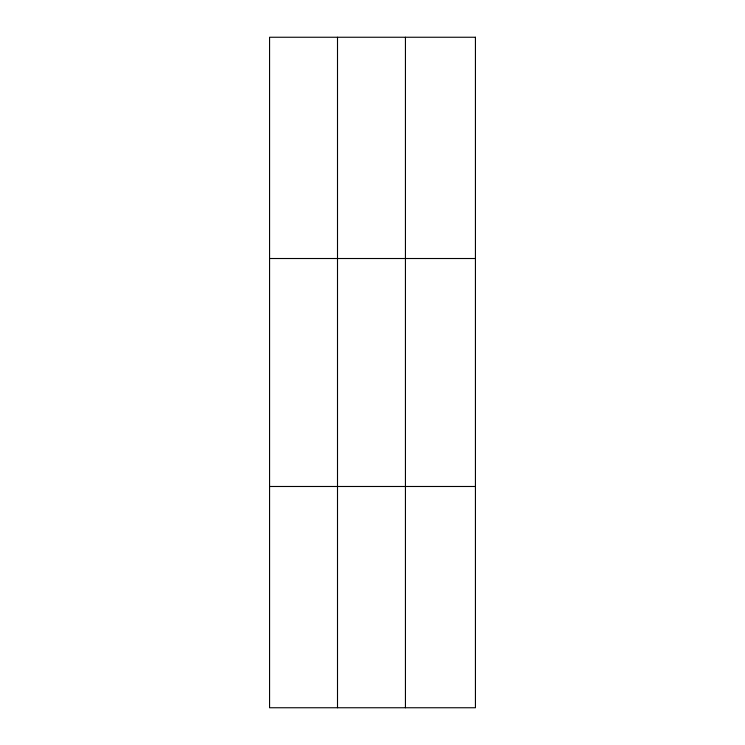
<?xml version="1.0" encoding="UTF-8"?>
<svg xmlns="http://www.w3.org/2000/svg" width="745" height="745" viewBox="0 0 745 745"><rect width="100%" height="100%" fill="white"/><g stroke="black" fill="none" stroke-linecap="round" stroke-linejoin="round"><path stroke-width="1.12" d="M337.504 37.25L337.504 707.75M405.438 37.25L405.438 707.75M269.569 258.515L475.431 258.515M269.569 486.485L475.431 486.485M475.431 37.25L475.431 707.75L269.569 707.75L269.569 37.25L475.431 37.25"/></g></svg>
